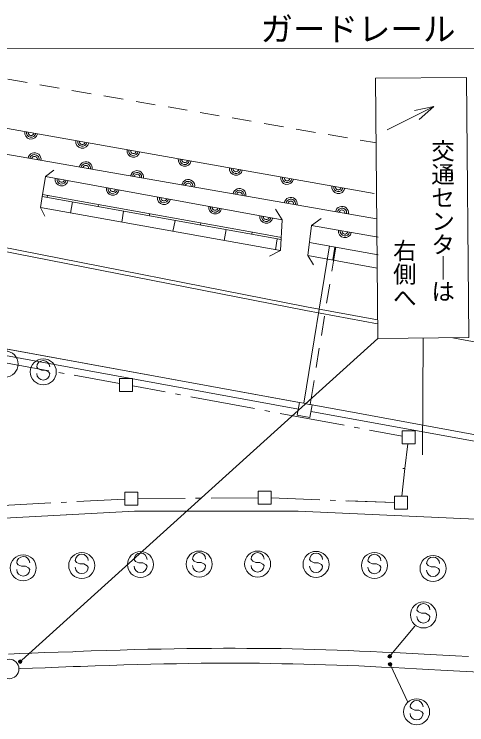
# Model space of a CAD drawing. Units: millimetres, scale not verified. Extents: x 40000 to 680000, y 20000 to 380000.
# Drawn here: x 227784 to 262596, y 290429 to 345033 of the extents above; entities that cross this region are included whole.
import ezdxf
from ezdxf.enums import TextEntityAlignment as Align

# ---------------------------------------------------------------- set-up
doc = ezdxf.new("R2010")
doc.units = ezdxf.units.MM
doc.header["$LTSCALE"] = 1000
doc.linetypes.add('CHAIN', pattern=[18.5, 12, -1.5, 3.5, -1.5])
for name, color, linetype, lineweight in [('M-BGD', 7, 'Continuous', 13), ('M-BMK', 2, 'CHAIN', 13), ('M-BMK-ROW', 30, 'Continuous', 13), ('M-BMK-SRVR', 3, 'Continuous', 13), ('M-STR-HTXT', 7, 'Continuous', 13), ('M-STR-STRC', 7, 'Continuous', 13), ('M-STR-STRD', 7, 'Continuous', 13)]:
    doc.layers.add(name, color=color, linetype=linetype, lineweight=lineweight)
doc.styles.add('@ＭＳ ゴシック', font='')
doc.styles.add('ＭＳ ゴシック', font='')
doc.styles.get('@ＭＳ ゴシック').set_extended_font_data('@MS Gothic')
doc.styles.get('ＭＳ ゴシック').set_extended_font_data('MS Gothic')

msp = doc.modelspace()

# ---------------------------------------------------------------- linework, layer by layer
at = {"layer": 'M-BGD'}
for p, q in [((227298, 340030), (228776, 339775)), ((229762, 339606), (231240, 339351)), ((232225, 339181), (233704, 338927)), ((234689, 338757), (236167, 338502)), ((214508, 338514), (255473, 331267)), ((214508, 338514), (255473, 331267)), ((237153, 338332), (238631, 338078)), ((239616, 337908), (241095, 337653)), ((242080, 337483), (243558, 337229)), ((244544, 337059), (246022, 336804)), ((255654, 329307), (214864, 336405)), ((214864, 336405), (255654, 329307)), ((247008, 336634), (248486, 336380)), ((249471, 336210), (250949, 335955)), ((251935, 335785), (253413, 335531)), ((254399, 335361), (255640, 335147)), ((230202, 332563), (230013, 331453)), ((230202, 332563), (230842, 333053)), ((230202, 332563), (248404, 329243)), ((230202, 332563), (248404, 329243)), ((230013, 331453), (229963, 331183)), ((229963, 331183), (229803, 330172)), ((248325, 327733), (229943, 331033)), ((229963, 331183), (246404, 328242)), ((230333, 331113), (230313, 330973)), ((210503, 330361), (250268, 322554)), ((232263, 330604), (232123, 329754)), ((234263, 330415), (234233, 330255)), ((210443, 330071), (250208, 322254)), ((229803, 330172), (230134, 329523)), ((248255, 326863), (229803, 330172)), ((236203, 329906), (236064, 329046)), ((247893, 330043), (248404, 329243)), ((238204, 329707), (238174, 329547)), ((250644, 328805), (251394, 329325)), ((240154, 329188), (239984, 328348)), ((242144, 328990), (242124, 328850)), ((248404, 329243), (248255, 326863)), ((250644, 328805), (250375, 326484)), ((250644, 328805), (255791, 327908)), ((250644, 328805), (255791, 327908)), ((244084, 328491), (243925, 327651)), ((246084, 328292), (246054, 328132)), ((246404, 328242), (248335, 327883)), ((248015, 327783), (247875, 326933)), ((252035, 327225), (250052, 315134)), ((250485, 327494), (255767, 326546)), ((252515, 327126), (252216, 325285)), ((252445, 327136), (252286, 326165)), ((248255, 326863), (247425, 326443)), ((250375, 326484), (250796, 325785)), ((255700, 325529), (250375, 326484)), ((254246, 325807), (254236, 325797)), ((252055, 324298), (251814, 322817)), ((250218, 322254), (255739, 321236)), ((250268, 322554), (255736, 321544)), ((214288, 321663), (249572, 315224)), ((251654, 321830), (251413, 320350)), ((219049, 320286), (249642, 314694)), ((261517, 320170), (317615, 309823)), ((224859, 319730), (249722, 315194)), ((251253, 319363), (251012, 317882)), ((250851, 316895), (250552, 315054)), ((236881, 316467), (236901, 316467)), ((249552, 314224), (249722, 315194)), ((249722, 315194), (250052, 315134)), ((250052, 315134), (250472, 315054)), ((250472, 315054), (250702, 315015)), ((250702, 315015), (250523, 314044)), ((250702, 315005), (254202, 314367)), ((250523, 314044), (249552, 314224)), ((250622, 314515), (263174, 312232)), ((254202, 314367), (263263, 312722)), ((257675, 310119), (257835, 310119)), ((237047, 306847), (223397, 306119)), ((237047, 306847), (249627, 306854)), ((249627, 306854), (274847, 305709))]:
    msp.add_line(p, q, dxfattribs=at)
for centre, radius, start, end in [((229082, 335936), 500, 169.9686, 349.9686), ((229082, 335936), 360, 169.9686, 349.9686), ((229082, 335936), 220, 169.9686, 349.9686), ((233021, 335239), 500, 169.9686, 349.9686), ((233021, 335239), 360, 169.9686, 349.9686), ((233021, 335239), 220, 169.9686, 349.9686), ((229348, 333885), 500, 350.1294, 170.1294), ((229348, 333885), 360, 350.1294, 170.1294), ((236960, 334542), 500, 169.9686, 349.9686), ((236960, 334542), 360, 169.9686, 349.9686), ((236960, 334542), 220, 169.9686, 349.9686), ((229348, 333885), 220, 350.1294, 170.1294), ((233289, 333199), 500, 350.1294, 170.1294), ((240899, 333845), 500, 169.9686, 349.9686), ((240899, 333845), 360, 169.9686, 349.9686), ((240899, 333845), 220, 169.9686, 349.9686), ((233289, 333199), 360, 350.1294, 170.1294), ((233289, 333199), 220, 350.1294, 170.1294), ((244838, 333149), 500, 169.9686, 349.9686), ((244838, 333149), 360, 169.9686, 349.9686), ((244838, 333149), 220, 169.9686, 349.9686), ((237229, 332513), 500, 350.1294, 170.1294), ((237229, 332513), 360, 350.1294, 170.1294), ((237229, 332513), 220, 350.1294, 170.1294), ((231433, 332338), 500, 169.6646, 349.6646), ((231433, 332338), 360, 169.6646, 349.6646), ((231433, 332338), 220, 169.6646, 349.6646), ((241170, 331828), 500, 350.1294, 170.1294), ((241170, 331828), 360, 350.1294, 170.1294), ((241170, 331828), 220, 350.1294, 170.1294), ((248776, 332452), 500, 169.9686, 349.9686), ((248776, 332452), 360, 169.9686, 349.9686), ((248776, 332452), 220, 169.9686, 349.9686), ((235368, 331621), 500, 169.6646, 349.6646), ((235368, 331621), 360, 169.6646, 349.6646), ((235368, 331621), 220, 169.6646, 349.6646), ((245111, 331142), 500, 350.1294, 170.1294), ((245111, 331142), 360, 350.1294, 170.1294), ((252715, 331755), 500, 169.9686, 349.9686), ((252715, 331755), 360, 169.9686, 349.9686), ((252715, 331755), 220, 169.9686, 349.9686), ((239303, 330903), 500, 169.6646, 349.6646), ((239303, 330903), 360, 169.6646, 349.6646), ((239303, 330903), 220, 169.6646, 349.6646), ((245111, 331142), 220, 350.1294, 170.1294), ((249052, 330456), 500, 350.1294, 170.1294), ((249052, 330456), 360, 350.1294, 170.1294), ((249052, 330456), 220, 350.1294, 170.1294), ((243238, 330185), 500, 169.6646, 349.6646), ((243238, 330185), 360, 169.6646, 349.6646), ((243238, 330185), 220, 169.6646, 349.6646), ((252993, 329770), 500, 350.1294, 170.1294), ((252993, 329770), 360, 350.1294, 170.1294), ((252993, 329770), 220, 350.1294, 170.1294), ((247173, 329468), 500, 169.6646, 349.6646), ((247173, 329468), 360, 169.6646, 349.6646), ((247173, 329468), 220, 169.6646, 349.6646), ((253218, 328356), 500, 170.1162, 350.1162), ((253218, 328356), 360, 170.1162, 350.1162), ((253218, 328356), 220, 170.1162, 350.1162)]:
    msp.add_arc(centre, radius, start, end, dxfattribs=at)
at = {"layer": 'M-BMK'}
for p, q in [((232314, 294904), (231194, 294853)), ((232874, 294914), (232314, 294904)), ((234014, 294965), (232874, 294914)), ((235134, 294996), (234014, 294965)), ((236204, 295036), (235134, 294996)), ((237254, 295057), (236204, 295036)), ((238284, 295087), (237254, 295057)), ((239284, 295108), (238284, 295087)), ((240264, 295119), (239284, 295108)), ((241224, 295149), (240264, 295119)), ((242174, 295160), (241224, 295149)), ((243094, 295160), (242174, 295160)), ((243994, 295171), (243094, 295160)), ((244894, 295161), (243994, 295171)), ((245764, 295162), (244894, 295161)), ((246644, 295152), (245764, 295162)), ((247494, 295133), (246644, 295152)), ((248364, 295123), (247494, 295133)), ((249204, 295114), (248364, 295123)), ((250054, 295094), (249204, 295114)), ((250904, 295065), (250054, 295094)), ((251734, 295045), (250904, 295065)), ((252594, 295006), (251734, 295045)), ((253434, 294986), (252594, 295006)), ((254304, 294947), (253434, 294986)), ((255164, 294917), (254304, 294947)), ((256034, 294868), (255164, 294917)), ((256924, 294828), (256034, 294868)), ((228284, 294742), (228144, 294731)), ((229194, 294782), (228284, 294742)), ((230174, 294813), (229194, 294782)), ((231194, 294853), (230174, 294813)), ((257824, 294789), (256924, 294828)), ((258724, 294739), (257824, 294789)), ((259654, 294690), (258724, 294739)), ((260604, 294630), (259654, 294690)), ((261574, 294581), (260604, 294630)), ((262554, 294521), (261574, 294581)), ((263564, 294482), (262554, 294521))]:
    msp.add_line(p, q, dxfattribs=at)
at = {"layer": 'M-BMK-ROW'}
for p, q in [((225520, 318532), (230440, 317641)), ((231227, 317499), (231621, 317427)), ((232408, 317285), (235881, 316656)), ((235881, 317046), (236881, 317047)), ((235881, 316046), (235881, 317046)), ((236881, 317047), (236881, 316047)), ((236901, 316467), (239392, 316004)), ((236881, 316047), (235881, 316046)), ((240178, 315858), (240572, 315785)), ((241358, 315639), (246274, 314725)), ((247061, 314579), (247454, 314506)), ((248240, 314360), (253156, 313447)), ((253943, 313300), (254336, 313227)), ((255123, 313081), (257613, 312619)), ((257614, 312019), (257613, 313019)), ((257613, 313019), (258613, 313019)), ((258613, 313019), (258614, 312019)), ((258614, 312019), (257614, 312019)), ((258064, 312019), (257835, 310119)), ((257835, 310119), (257596, 307999)), ((236306, 308296), (237306, 308297)), ((236306, 307296), (236306, 308296)), ((237306, 308297), (237306, 307297)), ((246556, 308382), (247556, 308383)), ((246556, 307382), (246556, 308382)), ((247556, 308383), (247556, 307383)), ((257026, 307998), (258026, 307999)), ((257027, 306998), (257026, 307998)), ((258026, 307999), (258027, 306999)), ((226907, 307281), (230608, 307476)), ((231407, 307518), (231806, 307539)), ((232605, 307581), (236306, 307776)), ((237306, 307797), (240931, 307830)), ((241731, 307838), (242131, 307841)), ((242931, 307849), (246556, 307882)), ((247556, 307863), (251292, 307719)), ((252091, 307688), (252491, 307673)), ((253291, 307642), (257026, 307498)), ((257026, 307498), (253516, 307636)), ((237306, 307297), (236306, 307296)), ((247556, 307383), (246556, 307382)), ((258027, 306999), (257027, 306998))]:
    msp.add_line(p, q, dxfattribs=at)
at = {"layer": 'M-BMK-SRVR'}
msp.add_circle((227394, 294721), 750, dxfattribs=at)
at = {"layer": 'M-STR-HTXT'}
msp.add_line((219776, 342407), (303776, 342455), dxfattribs=at)
at = {"layer": 'M-STR-STRC'}
for p, q in [((262567, 340181), (255567, 340117)), ((255567, 340117), (255749, 320117)), ((262567, 340181), (262749, 320182)), ((260049, 337930), (256470, 336138)), ((258579, 337629), (260049, 337930)), ((260049, 337930), (258919, 336939)), ((228363, 295392), (255749, 320117)), ((262749, 320182), (255749, 320117)), ((259249, 320140), (259184, 311179)), ((229520, 317922), (229630, 317792)), ((229630, 317792), (229880, 317683)), ((229880, 317683), (230170, 317683)), ((230170, 317683), (230421, 317543)), ((230421, 317543), (230521, 317423)), ((236999, 303127), (237119, 302987)), ((241509, 303159), (241619, 303009)), ((246009, 303162), (246129, 303012)), ((250499, 303124), (250609, 302995)), ((227979, 302861), (228099, 302731)), ((228099, 302731), (228349, 302622)), ((228349, 302622), (228649, 302622)), ((228649, 302622), (228889, 302482)), ((232479, 303044), (232589, 302904)), ((232589, 302904), (232839, 302794)), ((232839, 302794), (233139, 302794)), ((233139, 302794), (233389, 302655)), ((233389, 302655), (233479, 302545)), ((237119, 302987), (237369, 302877)), ((237369, 302877), (237669, 302877)), ((237669, 302877), (237909, 302737)), ((237909, 302737), (237999, 302627)), ((241619, 303009), (241869, 302909)), ((241869, 302909), (242169, 302910)), ((242169, 302910), (242419, 302780)), ((242419, 302780), (242509, 302660)), ((246129, 303012), (246369, 302912)), ((246369, 302912), (246669, 302912)), ((246669, 302912), (246919, 302782)), ((246919, 302782), (247009, 302662)), ((250609, 302995), (250859, 302885)), ((250859, 302885), (251159, 302885)), ((251159, 302885), (251409, 302745)), ((251409, 302745), (251499, 302625)), ((254989, 303037), (255109, 302907)), ((255109, 302907), (255349, 302797)), ((255349, 302797), (255649, 302797)), ((255649, 302797), (255899, 302658)), ((255899, 302658), (255989, 302538)), ((259499, 302820), (259619, 302680)), ((259619, 302680), (259859, 302570)), ((259859, 302570), (260159, 302570)), ((260159, 302570), (260409, 302440)), ((228889, 302482), (228979, 302362)), ((260409, 302440), (260499, 302320)), ((258761, 299249), (258881, 299109)), ((258881, 299109), (259121, 298999)), ((259121, 298999), (259421, 299000)), ((259421, 299000), (259671, 298860)), ((259671, 298860), (259761, 298750)), ((256763, 295808), (258602, 297999)), ((256643, 295658), (256703, 295738)), ((228203, 295242), (228273, 295312)), ((256674, 295058), (256734, 295118)), ((256764, 294948), (258025, 292219)), ((258235, 291799), (258346, 291669)), ((258346, 291669), (258596, 291559)), ((258596, 291559), (258896, 291559)), ((258896, 291559), (259146, 291419)), ((259146, 291419), (259236, 291300))]:
    msp.add_line(p, q, dxfattribs=at)
for centre, radius in [((227090, 318151), 1000), ((230021, 317553), 1000), ((232979, 302664), 1000), ((237499, 302747), 1000), ((242009, 302780), 1000), ((246509, 302782), 1000), ((250999, 302755), 1000), ((255489, 302667), 1000), ((228479, 302492), 1000), ((259999, 302440), 1000), ((259261, 298870), 1000), ((228243, 295282), 140), ((256673, 295688), 140), ((256673, 295688), 110), ((256673, 295688), 80), ((256673, 295688), 50), ((256673, 295688), 20), ((228243, 295282), 110), ((228243, 295282), 80), ((228243, 295282), 50), ((228243, 295282), 20), ((256694, 295078), 140), ((256694, 295078), 110), ((256694, 295078), 80), ((256694, 295078), 50), ((256694, 295078), 20), ((258736, 291429), 1000)]:
    msp.add_circle(centre, radius, dxfattribs=at)
for centre, start, end in [((230020, 317923), 0.0332, 180.0332), ((230021, 317423), 180.0332, 0.0332), ((237499, 303127), 0.0332, 180.0332), ((242009, 303160), 0.0332, 180.0332), ((246509, 303162), 0.0332, 180.0332), ((250999, 303125), 0.0332, 180.0332), ((228479, 302862), 0.0332, 180.0332), ((232979, 303044), 0.0332, 180.0332), ((255489, 303037), 0.0332, 180.0332), ((259999, 302820), 0.0332, 180.0332), ((232979, 302544), 180.0332, 0.0332), ((237499, 302627), 180.0332, 0.0332), ((242009, 302660), 180.0332, 0.0332), ((246509, 302662), 180.0332, 0.0332), ((250999, 302625), 180.0332, 0.0332), ((255489, 302537), 180.0332, 0.0332), ((228479, 302362), 180.0332, 0.0332), ((259999, 302320), 180.0332, 0.0332), ((259261, 299250), 0.0332, 180.0332), ((259261, 298750), 180.0332, 0.0332), ((258735, 291799), 0.0332, 180.0332), ((258736, 291299), 180.0332, 0.0332)]:
    msp.add_arc(centre, 500, start, end, dxfattribs=at)
at = {"layer": 'M-STR-STRD'}
for p, q in [((230123, 295973), (229153, 295922)), ((231173, 296003), (230123, 295973)), ((232283, 296044), (231173, 296003)), ((232533, 296054), (232283, 296044)), ((233703, 296105), (232533, 296054)), ((234853, 296145), (233703, 296105)), ((235943, 296166), (234853, 296145)), ((237013, 296217), (235943, 296166)), ((238073, 296237), (237013, 296217)), ((239093, 296248), (238073, 296237)), ((240093, 296278), (239093, 296248)), ((241073, 296299), (240093, 296278)), ((242013, 296300), (241073, 296299)), ((242953, 296300), (242013, 296300)), ((243893, 296311), (242953, 296300)), ((244783, 296311), (243893, 296311)), ((245683, 296302), (244783, 296311)), ((246573, 296302), (245683, 296302)), ((247443, 296293), (246573, 296302)), ((248313, 296283), (247443, 296293)), ((249173, 296254), (248313, 296283)), ((250033, 296244), (249173, 296254)), ((250893, 296225), (250033, 296244)), ((251743, 296185), (250893, 296225)), ((252613, 296166), (251743, 296185)), ((253473, 296126), (252613, 296166)), ((254353, 296097), (253473, 296126)), ((255213, 296057), (254353, 296097)), ((256113, 296018), (255213, 296057)), ((257003, 295978), (256113, 296018)), ((257923, 295929), (257003, 295978)), ((228213, 295902), (227343, 295851)), ((229153, 295922), (228213, 295902)), ((258853, 295879), (257923, 295929)), ((259783, 295830), (258853, 295879)), ((260743, 295790), (259783, 295830)), ((261733, 295731), (260743, 295790)), ((262733, 295672), (261733, 295731))]:
    msp.add_line(p, q, dxfattribs=at)

# ---------------------------------------------------------------- texts
at = {"layer": 'M-STR-HTXT', "style": 'ＭＳ ゴシック'}
msp.add_text('ガードレール', height=1833, rotation=0.033, dxfattribs=at).set_placement((246726, 342422), align=Align.BOTTOM_LEFT)
at = {"layer": 'M-STR-STRC', "style": '@ＭＳ ゴシック'}
for s, p in [('交通センタ｜は', (259696, 322845)), ('右側へ', (256746, 322378))]:
    msp.add_text(s, height=1320, rotation=270.033, dxfattribs=at).set_placement(p, align=Align.BOTTOM_RIGHT)

doc.saveas('drawing.dxf')
